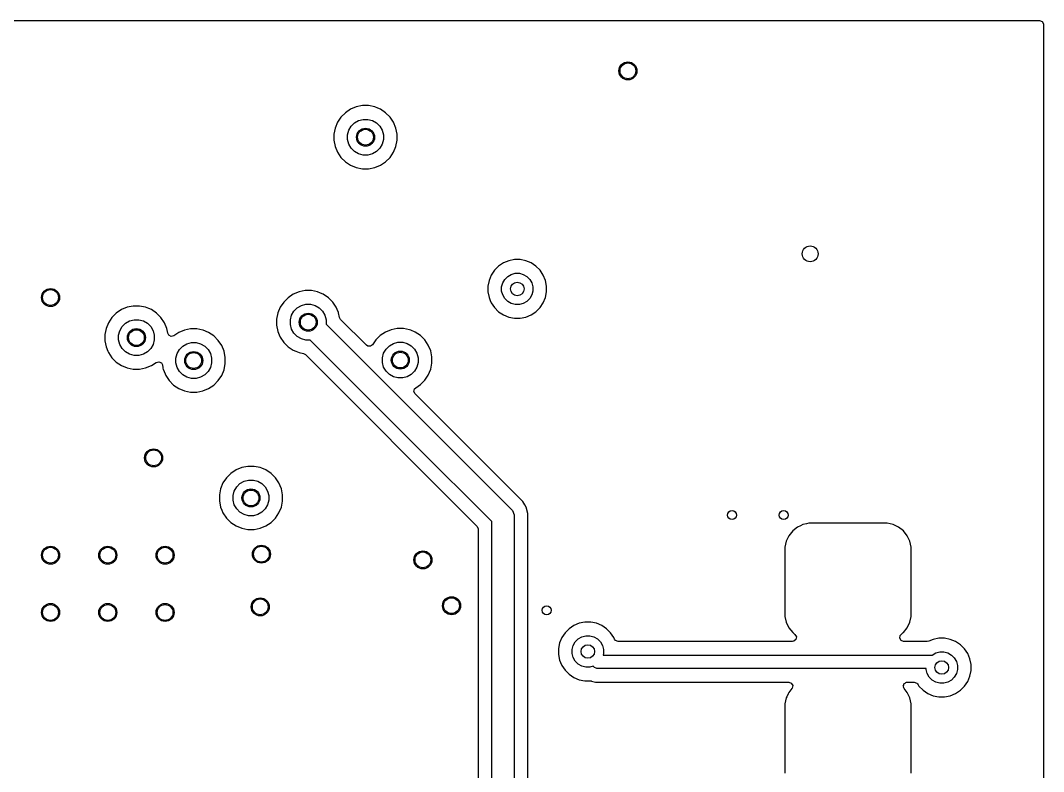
# Model space of a CAD drawing. Extents: x 4.82 to 6.81, y -4.86 to -2.87.
# Drawn here: x 5.914 to 6.807, y -3.529 to -2.873 of the extents above; entities that cross this region are included whole.
import ezdxf

# ---------------------------------------------------------------- set-up
doc = ezdxf.new("R2010")
doc.units = 0
doc.header["$MEASUREMENT"] = 0
doc.layers.add('BLACK', color=7, linetype='CONTINUOUS')

msp = doc.modelspace()

# ---------------------------------------------------------------- linework, layer by layer
at = {"layer": 'BLACK', "linetype": 'CONTINUOUS'}
for p, q in [((4.82646, -2.87297), (6.80335, -2.87297)), ((6.80335, -2.87297), (6.8056, -2.87379)), ((6.8056, -2.87379), (6.8068, -2.87587)), ((6.8068, -2.87587), (6.80685, -2.87648)), ((6.80685, -2.87648), (6.80685, -4.85337)), ((6.21219, -2.94734), (6.20686, -2.9484)), ((6.21762, -2.94734), (6.21219, -2.94734)), ((6.21219, -2.94734), (6.21219, -2.94734)), ((6.22295, -2.9484), (6.21762, -2.94734)), ((6.21762, -2.94734), (6.21762, -2.94734)), ((6.19732, -2.9535), (6.19348, -2.95734)), ((6.20184, -2.95048), (6.19732, -2.9535)), ((6.20686, -2.9484), (6.20184, -2.95048)), ((6.20184, -2.95048), (6.20184, -2.95048)), ((6.20686, -2.9484), (6.20686, -2.9484)), ((6.22569, -2.94954), (6.22295, -2.9484)), ((6.22295, -2.9484), (6.22295, -2.9484)), ((6.22295, -2.9484), (6.22295, -2.9484)), ((6.22796, -2.95048), (6.22569, -2.94954)), ((6.22797, -2.95048), (6.22796, -2.95048)), ((6.22796, -2.95048), (6.22796, -2.95048)), ((6.23248, -2.9535), (6.22797, -2.95048)), ((6.23632, -2.95734), (6.23248, -2.9535)), ((6.19046, -2.96186), (6.18838, -2.96688)), ((6.19348, -2.95734), (6.19046, -2.96186)), ((6.19046, -2.96186), (6.19046, -2.96186)), ((6.20035, -2.96889), (6.20241, -2.96533)), ((6.20241, -2.96533), (6.20531, -2.96243)), ((6.20531, -2.96243), (6.20888, -2.96037)), ((6.20888, -2.96037), (6.21285, -2.95931)), ((6.21285, -2.95931), (6.21696, -2.95931)), ((6.21696, -2.95931), (6.22093, -2.96037)), ((6.22093, -2.96037), (6.22449, -2.96243)), ((6.22449, -2.96243), (6.2274, -2.96533)), ((6.2274, -2.96533), (6.22945, -2.96889)), ((6.23934, -2.96186), (6.23632, -2.95734)), ((6.24142, -2.96688), (6.23934, -2.96186)), ((6.18838, -2.96688), (6.18732, -2.9722)), ((6.18732, -2.9722), (6.18732, -2.97764)), ((6.18838, -2.96688), (6.18838, -2.96688)), ((6.19929, -2.97287), (6.20035, -2.96889)), ((6.19929, -2.97698), (6.19929, -2.97287)), ((6.22945, -2.96889), (6.23051, -2.97287)), ((6.23051, -2.97287), (6.23051, -2.97698)), ((6.24248, -2.9722), (6.24142, -2.96688)), ((6.24248, -2.97764), (6.24248, -2.9722)), ((6.18732, -2.97764), (6.18838, -2.98297)), ((6.18838, -2.98297), (6.18838, -2.98297)), ((6.18838, -2.98297), (6.19046, -2.98798)), ((6.20035, -2.98095), (6.19929, -2.97698)), ((6.20241, -2.98451), (6.20035, -2.98095)), ((6.22945, -2.98095), (6.2274, -2.98451)), ((6.23051, -2.97698), (6.22945, -2.98095)), ((6.23934, -2.98798), (6.24142, -2.98297)), ((6.24142, -2.98297), (6.24248, -2.97764)), ((6.19046, -2.98798), (6.19348, -2.9925)), ((6.20531, -2.98741), (6.20241, -2.98451)), ((6.20888, -2.98947), (6.20531, -2.98741)), ((6.21285, -2.99053), (6.20888, -2.98947)), ((6.21696, -2.99053), (6.21285, -2.99053)), ((6.22093, -2.98947), (6.21696, -2.99053)), ((6.22449, -2.98741), (6.22093, -2.98947)), ((6.2274, -2.98451), (6.22449, -2.98741)), ((6.23632, -2.9925), (6.23934, -2.98798)), ((6.19348, -2.9925), (6.19732, -2.99634)), ((6.19732, -2.99634), (6.20184, -2.99936)), ((6.20184, -2.99936), (6.20686, -3.00144)), ((6.22295, -3.00144), (6.22797, -2.99936)), ((6.22797, -2.99936), (6.23248, -2.99634)), ((6.23248, -2.99634), (6.23632, -2.9925)), ((6.20686, -3.00144), (6.21219, -3.0025)), ((6.21219, -3.0025), (6.21219, -3.0025)), ((6.21219, -3.0025), (6.21762, -3.0025)), ((6.21762, -3.0025), (6.22295, -3.00144)), ((6.21762, -3.0025), (6.21762, -3.0025)), ((6.33108, -3.08753), (6.32751, -3.0911)), ((6.33527, -3.08473), (6.33108, -3.08753)), ((6.33993, -3.0828), (6.33527, -3.08473)), ((6.33527, -3.08473), (6.33527, -3.08473)), ((6.34488, -3.08181), (6.33993, -3.0828)), ((6.33993, -3.0828), (6.33993, -3.0828)), ((6.34992, -3.08181), (6.34488, -3.08181)), ((6.34488, -3.08181), (6.34488, -3.08181)), ((6.35487, -3.0828), (6.34992, -3.08181)), ((6.34992, -3.08181), (6.34992, -3.08181)), ((6.35953, -3.08473), (6.35487, -3.0828)), ((6.35487, -3.0828), (6.35487, -3.0828)), ((6.36373, -3.08753), (6.35953, -3.08473)), ((6.35953, -3.08473), (6.35953, -3.08473)), ((6.35953, -3.08473), (6.35953, -3.08473)), ((6.36729, -3.0911), (6.36373, -3.08753)), ((6.32471, -3.09529), (6.32278, -3.09995)), ((6.32751, -3.0911), (6.32471, -3.09529)), ((6.32471, -3.09529), (6.32471, -3.09529)), ((6.33467, -3.10215), (6.33647, -3.09903)), ((6.33647, -3.09903), (6.33901, -3.09649)), ((6.33901, -3.09649), (6.34213, -3.09469)), ((6.34213, -3.09469), (6.3456, -3.09376)), ((6.3456, -3.09376), (6.3492, -3.09376)), ((6.3492, -3.09376), (6.35267, -3.09469)), ((6.35267, -3.09469), (6.35579, -3.09649)), ((6.35579, -3.09649), (6.35833, -3.09903)), ((6.35833, -3.09903), (6.36013, -3.10215)), ((6.3701, -3.09529), (6.36729, -3.0911)), ((6.37203, -3.09995), (6.3701, -3.09529)), ((6.32278, -3.09995), (6.32179, -3.1049)), ((6.32179, -3.1049), (6.32179, -3.10994)), ((6.32278, -3.09995), (6.32278, -3.09995)), ((6.33374, -3.10562), (6.33467, -3.10215)), ((6.33374, -3.10922), (6.33374, -3.10562)), ((6.36013, -3.10215), (6.36106, -3.10562)), ((6.36106, -3.10562), (6.36106, -3.10922)), ((6.37301, -3.1049), (6.37203, -3.09995)), ((6.37301, -3.10994), (6.37301, -3.1049)), ((6.14732, -3.11503), (6.14348, -3.11888)), ((6.15184, -3.11202), (6.14732, -3.11503)), ((6.15686, -3.10994), (6.15184, -3.11202)), ((6.15184, -3.11202), (6.15184, -3.11202)), ((6.16219, -3.10888), (6.15686, -3.10994)), ((6.15686, -3.10994), (6.15686, -3.10994)), ((6.16762, -3.10888), (6.16219, -3.10888)), ((6.16219, -3.10888), (6.16219, -3.10888)), ((6.17295, -3.10994), (6.16762, -3.10888)), ((6.16762, -3.10888), (6.16762, -3.10888)), ((6.17569, -3.11107), (6.17295, -3.10994)), ((6.17295, -3.10994), (6.17295, -3.10994)), ((6.17295, -3.10994), (6.17295, -3.10994)), ((6.17796, -3.11202), (6.17569, -3.11107)), ((6.18248, -3.11503), (6.17796, -3.11202)), ((6.17796, -3.11202), (6.17796, -3.11202)), ((6.17796, -3.11202), (6.17796, -3.11202)), ((6.18632, -3.11888), (6.18248, -3.11503)), ((6.32179, -3.10994), (6.32278, -3.11489)), ((6.32278, -3.11489), (6.32278, -3.11489)), ((6.32278, -3.11489), (6.32381, -3.11739)), ((6.33467, -3.11269), (6.33374, -3.10922)), ((6.33647, -3.11581), (6.33467, -3.11269)), ((6.33901, -3.11835), (6.33647, -3.11581)), ((6.35833, -3.11581), (6.35579, -3.11835)), ((6.36013, -3.11269), (6.35833, -3.11581)), ((6.36106, -3.10922), (6.36013, -3.11269)), ((6.3701, -3.11955), (6.37203, -3.11489)), ((6.37203, -3.11489), (6.37301, -3.10994)), ((6.00184, -3.12548), (5.99732, -3.1285)), ((6.00686, -3.1234), (6.00184, -3.12548)), ((6.00184, -3.12548), (6.00184, -3.12548)), ((6.01219, -3.12234), (6.00686, -3.1234)), ((6.00686, -3.1234), (6.00686, -3.1234)), ((6.01762, -3.12234), (6.01219, -3.12234)), ((6.01219, -3.12234), (6.01219, -3.12234)), ((6.02295, -3.1234), (6.01762, -3.12234)), ((6.01762, -3.12234), (6.01762, -3.12234)), ((6.02569, -3.12454), (6.02295, -3.1234)), ((6.02295, -3.1234), (6.02295, -3.1234)), ((6.02295, -3.1234), (6.02295, -3.1234)), ((6.02796, -3.12548), (6.02569, -3.12454)), ((6.02797, -3.12548), (6.02796, -3.12548)), ((6.02796, -3.12548), (6.02796, -3.12548)), ((6.03248, -3.1285), (6.02797, -3.12548)), ((6.14046, -3.12339), (6.13838, -3.12841)), ((6.14348, -3.11888), (6.14046, -3.12339)), ((6.14046, -3.12339), (6.14046, -3.12339)), ((6.15241, -3.12687), (6.15531, -3.12396)), ((6.15531, -3.12396), (6.15888, -3.12191)), ((6.15888, -3.12191), (6.16285, -3.12084)), ((6.16285, -3.12084), (6.16696, -3.12084)), ((6.16696, -3.12084), (6.17093, -3.12191)), ((6.17093, -3.12191), (6.17449, -3.12396)), ((6.17449, -3.12396), (6.1774, -3.12687)), ((6.18934, -3.12339), (6.18632, -3.11888)), ((6.19021, -3.12548), (6.18934, -3.12339)), ((6.19124, -3.12798), (6.19021, -3.12548)), ((6.32381, -3.11739), (6.32471, -3.11955)), ((6.32471, -3.11955), (6.32751, -3.12375)), ((6.32751, -3.12375), (6.33108, -3.12731)), ((6.34213, -3.12015), (6.33901, -3.11835)), ((6.3456, -3.12108), (6.34213, -3.12015)), ((6.3492, -3.12108), (6.3456, -3.12108)), ((6.35267, -3.12015), (6.3492, -3.12108)), ((6.35579, -3.11835), (6.35267, -3.12015)), ((6.36373, -3.12731), (6.36729, -3.12375)), ((6.36729, -3.12375), (6.3701, -3.11955)), ((5.99348, -3.13234), (5.99046, -3.13686)), ((5.99732, -3.1285), (5.99348, -3.13234)), ((6.00888, -3.13537), (6.01285, -3.13431)), ((6.01285, -3.13431), (6.01696, -3.13431)), ((6.01696, -3.13431), (6.02093, -3.13537)), ((6.03632, -3.13234), (6.03248, -3.1285)), ((6.03934, -3.13686), (6.03632, -3.13234)), ((6.13838, -3.12841), (6.13732, -3.13374)), ((6.13732, -3.13374), (6.13732, -3.13917)), ((6.13838, -3.12841), (6.13838, -3.12841)), ((6.14929, -3.1344), (6.15035, -3.13043)), ((6.14929, -3.13851), (6.14929, -3.1344)), ((6.15035, -3.13043), (6.15241, -3.12687)), ((6.1774, -3.12687), (6.17945, -3.13043)), ((6.17945, -3.13043), (6.18051, -3.1344)), ((6.18051, -3.1344), (6.18051, -3.13815)), ((6.19142, -3.12841), (6.19124, -3.12798)), ((6.19218, -3.13225), (6.19142, -3.12841)), ((6.19314, -3.13405), (6.19218, -3.13225)), ((6.21571, -3.15662), (6.19314, -3.13405)), ((6.33108, -3.12731), (6.33527, -3.13012)), ((6.33527, -3.13012), (6.33993, -3.13205)), ((6.33993, -3.13205), (6.34488, -3.13303)), ((6.34488, -3.13303), (6.34488, -3.13303)), ((6.34488, -3.13303), (6.34992, -3.13303)), ((6.34992, -3.13303), (6.35487, -3.13205)), ((6.34992, -3.13303), (6.34992, -3.13303)), ((6.35487, -3.13205), (6.35953, -3.13012)), ((6.35953, -3.13012), (6.36373, -3.12731)), ((5.98838, -3.14188), (5.98732, -3.1472)), ((5.99046, -3.13686), (5.98838, -3.14188)), ((5.98838, -3.14188), (5.98838, -3.14188)), ((5.99046, -3.13686), (5.99046, -3.13686)), ((5.99929, -3.14787), (6.00035, -3.14389)), ((6.00035, -3.14389), (6.00241, -3.14033)), ((6.00241, -3.14033), (6.00531, -3.13743)), ((6.00531, -3.13743), (6.00888, -3.13537)), ((6.02093, -3.13537), (6.02449, -3.13743)), ((6.02449, -3.13743), (6.0274, -3.14033)), ((6.0274, -3.14033), (6.02945, -3.14389)), ((6.02945, -3.14389), (6.03051, -3.14787)), ((6.04142, -3.14188), (6.03934, -3.13686)), ((6.04194, -3.1445), (6.04142, -3.14188)), ((6.05686, -3.1434), (6.05184, -3.14548)), ((6.06219, -3.14234), (6.05686, -3.1434)), ((6.05686, -3.1434), (6.05686, -3.1434)), ((6.06762, -3.14234), (6.06219, -3.14234)), ((6.06219, -3.14234), (6.06219, -3.14234)), ((6.07295, -3.1434), (6.06762, -3.14234)), ((6.06762, -3.14234), (6.06762, -3.14234)), ((6.07318, -3.1435), (6.07295, -3.1434)), ((6.07295, -3.1434), (6.07295, -3.1434)), ((6.07295, -3.1434), (6.07295, -3.1434)), ((6.07796, -3.14548), (6.07318, -3.1435)), ((6.13732, -3.13917), (6.13838, -3.1445)), ((6.15035, -3.14248), (6.14929, -3.13851)), ((6.15241, -3.14604), (6.15035, -3.14248)), ((6.18051, -3.13815), (6.27186, -3.2295)), ((6.23724, -3.14302), (6.23222, -3.1451)), ((6.24257, -3.14196), (6.23724, -3.14302)), ((6.23724, -3.14302), (6.23724, -3.14302)), ((6.248, -3.14196), (6.24257, -3.14196)), ((6.24257, -3.14196), (6.24257, -3.14196)), ((6.25333, -3.14302), (6.248, -3.14196)), ((6.248, -3.14196), (6.248, -3.14196)), ((6.25448, -3.1435), (6.25333, -3.14302)), ((6.25333, -3.14302), (6.25333, -3.14302)), ((6.25333, -3.14302), (6.25333, -3.14302)), ((6.25835, -3.1451), (6.25448, -3.1435)), ((5.98732, -3.1472), (5.98732, -3.15264)), ((5.98732, -3.15264), (5.98838, -3.15797)), ((5.99929, -3.15198), (5.99929, -3.14787)), ((6.00035, -3.15595), (5.99929, -3.15198)), ((6.03051, -3.15198), (6.02945, -3.15595)), ((6.03051, -3.14787), (6.03051, -3.15198)), ((6.04225, -3.14606), (6.04194, -3.1445)), ((6.04316, -3.1478), (6.04225, -3.14606)), ((6.04531, -3.14886), (6.04316, -3.1478)), ((6.04764, -3.14829), (6.04531, -3.14886)), ((6.05184, -3.14548), (6.04764, -3.14829)), ((6.05184, -3.14548), (6.05184, -3.14548)), ((6.08248, -3.1485), (6.07796, -3.14548)), ((6.07796, -3.14548), (6.07796, -3.14548)), ((6.07796, -3.14548), (6.07796, -3.14548)), ((6.08632, -3.15234), (6.08248, -3.1485)), ((6.08934, -3.15686), (6.08632, -3.15234)), ((6.13838, -3.1445), (6.13838, -3.1445)), ((6.13838, -3.1445), (6.14019, -3.14886)), ((6.14019, -3.14886), (6.14046, -3.14952)), ((6.14046, -3.14952), (6.14348, -3.15404)), ((6.15531, -3.14895), (6.15241, -3.14604)), ((6.15888, -3.15101), (6.15531, -3.14895)), ((6.16285, -3.15207), (6.15888, -3.15101)), ((6.1666, -3.15207), (6.16285, -3.15207)), ((6.25794, -3.24342), (6.1666, -3.15207)), ((6.22386, -3.15196), (6.2211, -3.15609)), ((6.2277, -3.14812), (6.22386, -3.15196)), ((6.23222, -3.1451), (6.2277, -3.14812)), ((6.23222, -3.1451), (6.23222, -3.1451)), ((6.26286, -3.14812), (6.25835, -3.1451)), ((6.25835, -3.1451), (6.25835, -3.1451)), ((6.25835, -3.1451), (6.25835, -3.1451)), ((6.2667, -3.15196), (6.26286, -3.14812)), ((6.26972, -3.15648), (6.2667, -3.15196)), ((5.98838, -3.15797), (5.98838, -3.15797)), ((5.98838, -3.15797), (5.98999, -3.16186)), ((5.98999, -3.16186), (5.99046, -3.16298)), ((6.00241, -3.15951), (6.00035, -3.15595)), ((6.00531, -3.16241), (6.00241, -3.15951)), ((6.0274, -3.15951), (6.02449, -3.16241)), ((6.02945, -3.15595), (6.0274, -3.15951)), ((6.05035, -3.16389), (6.05241, -3.16033)), ((6.05241, -3.16033), (6.05531, -3.15743)), ((6.05531, -3.15743), (6.05888, -3.15537)), ((6.05888, -3.15537), (6.06285, -3.15431)), ((6.06285, -3.15431), (6.06696, -3.15431)), ((6.06696, -3.15431), (6.07093, -3.15537)), ((6.07093, -3.15537), (6.07449, -3.15743)), ((6.07449, -3.15743), (6.0774, -3.16033)), ((6.0774, -3.16033), (6.07945, -3.16389)), ((6.09142, -3.16188), (6.08934, -3.15686)), ((6.09248, -3.16721), (6.09142, -3.16188)), ((6.14348, -3.15404), (6.14732, -3.15788)), ((6.14732, -3.15788), (6.15184, -3.1609)), ((6.15184, -3.1609), (6.15416, -3.16186)), ((6.15416, -3.16186), (6.15686, -3.16298)), ((6.21678, -3.15735), (6.21571, -3.15662)), ((6.21917, -3.1575), (6.21678, -3.15735)), ((6.2211, -3.15609), (6.21917, -3.1575)), ((6.23073, -3.16351), (6.23279, -3.15995)), ((6.23279, -3.15995), (6.2357, -3.15705)), ((6.2357, -3.15705), (6.23926, -3.15499)), ((6.23926, -3.15499), (6.24323, -3.15393)), ((6.24323, -3.15393), (6.24734, -3.15393)), ((6.24734, -3.15393), (6.25131, -3.15499)), ((6.25131, -3.15499), (6.25487, -3.15705)), ((6.25487, -3.15705), (6.25778, -3.15995)), ((6.25778, -3.15995), (6.25983, -3.16351)), ((6.2718, -3.1615), (6.26972, -3.15648)), ((6.27286, -3.16682), (6.2718, -3.1615)), ((5.99046, -3.16298), (5.99348, -3.1675)), ((5.99348, -3.1675), (5.99732, -3.17134)), ((6.00888, -3.16447), (6.00531, -3.16241)), ((6.01285, -3.16553), (6.00888, -3.16447)), ((6.01696, -3.16553), (6.01285, -3.16553)), ((6.02093, -3.16447), (6.01696, -3.16553)), ((6.02449, -3.16241), (6.02093, -3.16447)), ((6.04929, -3.16787), (6.05035, -3.16389)), ((6.04929, -3.17198), (6.04929, -3.16787)), ((6.07945, -3.16389), (6.08051, -3.16787)), ((6.08051, -3.16787), (6.08051, -3.17198)), ((6.09248, -3.17264), (6.09248, -3.16721)), ((6.15686, -3.16298), (6.15686, -3.16298)), ((6.15686, -3.16298), (6.15686, -3.16298)), ((6.15686, -3.16298), (6.1607, -3.16374)), ((6.1607, -3.16374), (6.16249, -3.1647)), ((6.16249, -3.1647), (6.3122, -3.31441)), ((6.22967, -3.16748), (6.23073, -3.16351)), ((6.22967, -3.1716), (6.22967, -3.16748)), ((6.25983, -3.16351), (6.2609, -3.16748)), ((6.2609, -3.16748), (6.2609, -3.1716)), ((6.27286, -3.17226), (6.27286, -3.16682)), ((5.99732, -3.17134), (6.00184, -3.17436)), ((6.00184, -3.17436), (6.00686, -3.17644)), ((6.00686, -3.17644), (6.01219, -3.1775)), ((6.01219, -3.1775), (6.01219, -3.1775)), ((6.01219, -3.1775), (6.01762, -3.1775)), ((6.01762, -3.1775), (6.02295, -3.17644)), ((6.01762, -3.1775), (6.01762, -3.1775)), ((6.02295, -3.17644), (6.02797, -3.17436)), ((6.02797, -3.17436), (6.03217, -3.17155)), ((6.03217, -3.17155), (6.0345, -3.17098)), ((6.0345, -3.17098), (6.03665, -3.17204)), ((6.03665, -3.17204), (6.03755, -3.17378)), ((6.03755, -3.17378), (6.03808, -3.17644)), ((6.03808, -3.17644), (6.03838, -3.17797)), ((6.03838, -3.17797), (6.03847, -3.17818)), ((6.03847, -3.17818), (6.04045, -3.18297)), ((6.05035, -3.17595), (6.04929, -3.17198)), ((6.05241, -3.17951), (6.05035, -3.17595)), ((6.05531, -3.18241), (6.05241, -3.17951)), ((6.0774, -3.17951), (6.07449, -3.18241)), ((6.07945, -3.17595), (6.0774, -3.17951)), ((6.08051, -3.17198), (6.07945, -3.17595)), ((6.08934, -3.18298), (6.09142, -3.17797)), ((6.09142, -3.17797), (6.09248, -3.17264)), ((6.23073, -3.17557), (6.22967, -3.1716)), ((6.23279, -3.17913), (6.23073, -3.17557)), ((6.2357, -3.18203), (6.23279, -3.17913)), ((6.25778, -3.17913), (6.25487, -3.18203)), ((6.25983, -3.17557), (6.25778, -3.17913)), ((6.2609, -3.1716), (6.25983, -3.17557)), ((6.26972, -3.1826), (6.2718, -3.17758)), ((6.2718, -3.17758), (6.27286, -3.17226)), ((6.04045, -3.18297), (6.04046, -3.18298)), ((6.04046, -3.18298), (6.04348, -3.1875)), ((6.04348, -3.1875), (6.04732, -3.19134)), ((6.05888, -3.18447), (6.05531, -3.18241)), ((6.06285, -3.18553), (6.05888, -3.18447)), ((6.06696, -3.18553), (6.06285, -3.18553)), ((6.07093, -3.18447), (6.06696, -3.18553)), ((6.07449, -3.18241), (6.07093, -3.18447)), ((6.08248, -3.19134), (6.08632, -3.1875)), ((6.08632, -3.1875), (6.08934, -3.18298)), ((6.23926, -3.18409), (6.2357, -3.18203)), ((6.24323, -3.18515), (6.23926, -3.18409)), ((6.24734, -3.18515), (6.24323, -3.18515)), ((6.25131, -3.18409), (6.24734, -3.18515)), ((6.25487, -3.18203), (6.25131, -3.18409)), ((6.26286, -3.19096), (6.2667, -3.18712)), ((6.2667, -3.18712), (6.26972, -3.1826)), ((6.04732, -3.19134), (6.05184, -3.19436)), ((6.05184, -3.19436), (6.05686, -3.19644)), ((6.05686, -3.19644), (6.06219, -3.1975)), ((6.06219, -3.1975), (6.06219, -3.1975)), ((6.06219, -3.1975), (6.06762, -3.1975)), ((6.06762, -3.1975), (6.07295, -3.19644)), ((6.06762, -3.1975), (6.06762, -3.1975)), ((6.07295, -3.19644), (6.07796, -3.19436)), ((6.07796, -3.19436), (6.08248, -3.19134)), ((6.25719, -3.19694), (6.25781, -3.19462)), ((6.25821, -3.19911), (6.25719, -3.19694)), ((6.25781, -3.19462), (6.25874, -3.19372)), ((6.25874, -3.19372), (6.26286, -3.19096)), ((6.27821, -3.21911), (6.25821, -3.19911)), ((6.31524, -3.25614), (6.27821, -3.21911)), ((6.27821, -3.21911), (6.27821, -3.21911)), ((6.27186, -3.2295), (6.27186, -3.2295)), ((6.27186, -3.2295), (6.34186, -3.2995)), ((6.32506, -3.31053), (6.25794, -3.24342)), ((6.25794, -3.24342), (6.25794, -3.24342)), ((6.35224, -3.29315), (6.31524, -3.25614)), ((6.09732, -3.2685), (6.09348, -3.27234)), ((6.10184, -3.26548), (6.09732, -3.2685)), ((6.10686, -3.2634), (6.10184, -3.26548)), ((6.10184, -3.26548), (6.10184, -3.26548)), ((6.11219, -3.26234), (6.10686, -3.2634)), ((6.10686, -3.2634), (6.10686, -3.2634)), ((6.11762, -3.26234), (6.11219, -3.26234)), ((6.11219, -3.26234), (6.11219, -3.26234)), ((6.12295, -3.2634), (6.11762, -3.26234)), ((6.11762, -3.26234), (6.11762, -3.26234)), ((6.12443, -3.26402), (6.12295, -3.2634)), ((6.12295, -3.2634), (6.12295, -3.2634)), ((6.12295, -3.2634), (6.12295, -3.2634)), ((6.12796, -3.26548), (6.12443, -3.26402)), ((6.13248, -3.2685), (6.12796, -3.26548)), ((6.12796, -3.26548), (6.12796, -3.26548)), ((6.12796, -3.26548), (6.12796, -3.26548)), ((6.13632, -3.27234), (6.13248, -3.2685)), ((6.09046, -3.27686), (6.08838, -3.28188)), ((6.09348, -3.27234), (6.09046, -3.27686)), ((6.09046, -3.27686), (6.09046, -3.27686)), ((6.10241, -3.28033), (6.10531, -3.27743)), ((6.10531, -3.27743), (6.10888, -3.27537)), ((6.10888, -3.27537), (6.11285, -3.27431)), ((6.11285, -3.27431), (6.11696, -3.27431)), ((6.11696, -3.27431), (6.12093, -3.27537)), ((6.12093, -3.27537), (6.12449, -3.27743)), ((6.12449, -3.27743), (6.1274, -3.28033)), ((6.13934, -3.27686), (6.13632, -3.27234)), ((6.14142, -3.28188), (6.13934, -3.27686)), ((6.08838, -3.28188), (6.08732, -3.2872)), ((6.08838, -3.28188), (6.08838, -3.28188)), ((6.09929, -3.28787), (6.10035, -3.28389)), ((6.10035, -3.28389), (6.10241, -3.28033)), ((6.1274, -3.28033), (6.12945, -3.28389)), ((6.12945, -3.28389), (6.13051, -3.28787)), ((6.14248, -3.2872), (6.14142, -3.28188)), ((6.08732, -3.2872), (6.08732, -3.29264)), ((6.08732, -3.29264), (6.08834, -3.29776)), ((6.09929, -3.29198), (6.09929, -3.28787)), ((6.10035, -3.29595), (6.09929, -3.29198)), ((6.13051, -3.29198), (6.12945, -3.29595)), ((6.13051, -3.28787), (6.13051, -3.29198)), ((6.14142, -3.29797), (6.14248, -3.29264)), ((6.14248, -3.29264), (6.14248, -3.2872)), ((6.35392, -3.29604), (6.35224, -3.29315)), ((6.08834, -3.29776), (6.08838, -3.29797)), ((6.08838, -3.29797), (6.08952, -3.30071)), ((6.08952, -3.30071), (6.09041, -3.30286)), ((6.09041, -3.30286), (6.09046, -3.30298)), ((6.09046, -3.30298), (6.09348, -3.3075)), ((6.10241, -3.29951), (6.10035, -3.29595)), ((6.10531, -3.30241), (6.10241, -3.29951)), ((6.10888, -3.30447), (6.10531, -3.30241)), ((6.11285, -3.30553), (6.10888, -3.30447)), ((6.12093, -3.30447), (6.11696, -3.30553)), ((6.12449, -3.30241), (6.12093, -3.30447)), ((6.1274, -3.29951), (6.12449, -3.30241)), ((6.12945, -3.29595), (6.1274, -3.29951)), ((6.13632, -3.3075), (6.13934, -3.30298)), ((6.13934, -3.30298), (6.14142, -3.29797)), ((6.34186, -3.2995), (6.34309, -3.30099)), ((6.34309, -3.30099), (6.34455, -3.30454)), ((6.34455, -3.30454), (6.34455, -3.30454)), ((6.34455, -3.30454), (6.34474, -3.30646)), ((6.3551, -3.29809), (6.35392, -3.29604)), ((6.35657, -3.3036), (6.3551, -3.29809)), ((6.3551, -3.29809), (6.3551, -3.29809)), ((6.3551, -3.29809), (6.3551, -3.29809)), ((6.35657, -3.42148), (6.35657, -3.3036)), ((6.09348, -3.3075), (6.09732, -3.31134)), ((6.09732, -3.31134), (6.10184, -3.31436)), ((6.11696, -3.30553), (6.11285, -3.30553)), ((6.12796, -3.31436), (6.13248, -3.31134)), ((6.13248, -3.31134), (6.13632, -3.3075)), ((6.32506, -3.82268), (6.32506, -3.31053)), ((6.34474, -3.30646), (6.34474, -3.82268)), ((6.59681, -3.31306), (6.59459, -3.31412)), ((6.59982, -3.31237), (6.59681, -3.31306)), ((6.59681, -3.31306), (6.59681, -3.31306)), ((6.59681, -3.31306), (6.59681, -3.31306)), ((6.602, -3.31187), (6.59982, -3.31237)), ((6.60467, -3.31187), (6.602, -3.31187)), ((6.602, -3.31187), (6.602, -3.31187)), ((6.60654, -3.31187), (6.60467, -3.31187)), ((6.66922, -3.31187), (6.60654, -3.31187)), ((6.67032, -3.31187), (6.66922, -3.31187)), ((6.67552, -3.31306), (6.67032, -3.31187)), ((6.68032, -3.31537), (6.67552, -3.31306)), ((6.10184, -3.31436), (6.10686, -3.31644)), ((6.10686, -3.31644), (6.11219, -3.3175)), ((6.11219, -3.3175), (6.11219, -3.3175)), ((6.11219, -3.3175), (6.11762, -3.3175)), ((6.11762, -3.3175), (6.12295, -3.31644)), ((6.11762, -3.3175), (6.11762, -3.3175)), ((6.12295, -3.31644), (6.12796, -3.31436)), ((6.3122, -3.31441), (6.31321, -3.31658)), ((6.31321, -3.31658), (6.31323, -3.31689)), ((6.31323, -3.31689), (6.31323, -3.68612)), ((6.58784, -3.31869), (6.58452, -3.32285)), ((6.59201, -3.31537), (6.58784, -3.31869)), ((6.58784, -3.31869), (6.58784, -3.31869)), ((6.59459, -3.31412), (6.59201, -3.31537)), ((6.59201, -3.31537), (6.59201, -3.31537)), ((6.59201, -3.31537), (6.59201, -3.31537)), ((6.68448, -3.31869), (6.68032, -3.31537)), ((6.68032, -3.31537), (6.68032, -3.31537)), ((6.68032, -3.31537), (6.68032, -3.31537)), ((6.6878, -3.32285), (6.68448, -3.31869)), ((6.68448, -3.31869), (6.68448, -3.31869)), ((6.68448, -3.31869), (6.68448, -3.31869)), ((6.68448, -3.31869), (6.68448, -3.31869)), ((6.68448, -3.31869), (6.68448, -3.31869)), ((6.58221, -3.32765), (6.58102, -3.33285)), ((6.58452, -3.32285), (6.58221, -3.32765)), ((6.58452, -3.32285), (6.58452, -3.32285)), ((6.58452, -3.32285), (6.58452, -3.32285)), ((6.69011, -3.32765), (6.6878, -3.32285)), ((6.6878, -3.32285), (6.6878, -3.32285)), ((6.6878, -3.32285), (6.6878, -3.32285)), ((6.6913, -3.33285), (6.69011, -3.32765)), ((6.58102, -3.33285), (6.58102, -3.33395)), ((6.58102, -3.33395), (6.58102, -3.38876)), ((6.6913, -3.33395), (6.6913, -3.33285)), ((6.6913, -3.38876), (6.6913, -3.33395)), ((6.58102, -3.38876), (6.58102, -3.39063)), ((6.58102, -3.39063), (6.58102, -3.39329)), ((6.58102, -3.39329), (6.58221, -3.39849)), ((6.69011, -3.39849), (6.6913, -3.39329)), ((6.6913, -3.39063), (6.6913, -3.38876)), ((6.6913, -3.39329), (6.6913, -3.39063)), ((6.39687, -3.4013), (6.39267, -3.40411)), ((6.40153, -3.39937), (6.39687, -3.4013)), ((6.39687, -3.4013), (6.39687, -3.4013)), ((6.40648, -3.39839), (6.40153, -3.39937)), ((6.40153, -3.39937), (6.40153, -3.39937)), ((6.41152, -3.39839), (6.40648, -3.39839)), ((6.40648, -3.39839), (6.40648, -3.39839)), ((6.41647, -3.39937), (6.41152, -3.39839)), ((6.41152, -3.39839), (6.41152, -3.39839)), ((6.42113, -3.4013), (6.41647, -3.39937)), ((6.41647, -3.39937), (6.41647, -3.39937)), ((6.42533, -3.40411), (6.42113, -3.4013)), ((6.42113, -3.4013), (6.42113, -3.4013)), ((6.42113, -3.4013), (6.42113, -3.4013)), ((6.58221, -3.39849), (6.58452, -3.40329)), ((6.6878, -3.40329), (6.69011, -3.39849)), ((6.3863, -3.41187), (6.38437, -3.41653)), ((6.38911, -3.40767), (6.3863, -3.41187)), ((6.3863, -3.41187), (6.3863, -3.41187)), ((6.39267, -3.40411), (6.38911, -3.40767)), ((6.40061, -3.41307), (6.40373, -3.41127)), ((6.40373, -3.41127), (6.4072, -3.41034)), ((6.4072, -3.41034), (6.4108, -3.41034)), ((6.4108, -3.41034), (6.41427, -3.41127)), ((6.41427, -3.41127), (6.41739, -3.41307)), ((6.42889, -3.40767), (6.42533, -3.40411)), ((6.4317, -3.41187), (6.42889, -3.40767)), ((6.4319, -3.41237), (6.4317, -3.41187)), ((6.58452, -3.40329), (6.58452, -3.40329)), ((6.58452, -3.40329), (6.58452, -3.40329)), ((6.58452, -3.40329), (6.58784, -3.40745)), ((6.58784, -3.40745), (6.58784, -3.40745)), ((6.58784, -3.40745), (6.58784, -3.40745)), ((6.58784, -3.40745), (6.58784, -3.40745)), ((6.58784, -3.40745), (6.58784, -3.40745)), ((6.58784, -3.40745), (6.58981, -3.40902)), ((6.58981, -3.40902), (6.59106, -3.41107)), ((6.59106, -3.41107), (6.5907, -3.41344)), ((6.68125, -3.41237), (6.68167, -3.41001)), ((6.68167, -3.41001), (6.68252, -3.40902)), ((6.68252, -3.40902), (6.68413, -3.40773)), ((6.68413, -3.40773), (6.68448, -3.40745)), ((6.68448, -3.40745), (6.6878, -3.40329)), ((6.38437, -3.41653), (6.38339, -3.42148)), ((6.38437, -3.41653), (6.38437, -3.41653)), ((6.39534, -3.4222), (6.39627, -3.41873)), ((6.39627, -3.41873), (6.39807, -3.41561)), ((6.39807, -3.41561), (6.40061, -3.41307)), ((6.41739, -3.41307), (6.41993, -3.41561)), ((6.41993, -3.41561), (6.42173, -3.41873)), ((6.42173, -3.41873), (6.42266, -3.4222)), ((6.43221, -3.4131), (6.4319, -3.41237)), ((6.43319, -3.41444), (6.43221, -3.4131)), ((6.43544, -3.41526), (6.43319, -3.41444)), ((6.58762, -3.41526), (6.43544, -3.41526)), ((6.5889, -3.41502), (6.58762, -3.41526)), ((6.5907, -3.41344), (6.5889, -3.41502)), ((6.68245, -3.41444), (6.68125, -3.41237)), ((6.6847, -3.41526), (6.68245, -3.41444)), ((6.70527, -3.41526), (6.6847, -3.41526)), ((6.70661, -3.415), (6.70527, -3.41526)), ((6.71053, -3.41337), (6.70661, -3.415)), ((6.71548, -3.41239), (6.71053, -3.41337)), ((6.71053, -3.41337), (6.71053, -3.41337)), ((6.72052, -3.41239), (6.71548, -3.41239)), ((6.71548, -3.41239), (6.71548, -3.41239)), ((6.72547, -3.41337), (6.72052, -3.41239)), ((6.72052, -3.41239), (6.72052, -3.41239)), ((6.73013, -3.4153), (6.72547, -3.41337)), ((6.72547, -3.41337), (6.72547, -3.41337)), ((6.73433, -3.41811), (6.73013, -3.4153)), ((6.73013, -3.4153), (6.73013, -3.4153)), ((6.73013, -3.4153), (6.73013, -3.4153)), ((6.73789, -3.42167), (6.73433, -3.41811)), ((6.35657, -3.6047), (6.35657, -3.42148)), ((6.38339, -3.42148), (6.38339, -3.42652)), ((6.38339, -3.42652), (6.38437, -3.43147)), ((6.39534, -3.4258), (6.39534, -3.4222)), ((6.39627, -3.42927), (6.39534, -3.4258)), ((6.39807, -3.43239), (6.39627, -3.42927)), ((6.42266, -3.4258), (6.42231, -3.42709)), ((6.42231, -3.42709), (6.70958, -3.42709)), ((6.42266, -3.4222), (6.42266, -3.4258)), ((6.70958, -3.42709), (6.70961, -3.42707)), ((6.70961, -3.42707), (6.71273, -3.42527)), ((6.71273, -3.42527), (6.7162, -3.42434)), ((6.7162, -3.42434), (6.7198, -3.42434)), ((6.7198, -3.42434), (6.72327, -3.42527)), ((6.72327, -3.42527), (6.72639, -3.42707)), ((6.72639, -3.42707), (6.72893, -3.42961)), ((6.72893, -3.42961), (6.73073, -3.43273)), ((6.7407, -3.42587), (6.73789, -3.42167)), ((6.74263, -3.43053), (6.7407, -3.42587)), ((6.38437, -3.43147), (6.38437, -3.43147)), ((6.38437, -3.43147), (6.38613, -3.4357)), ((6.38613, -3.4357), (6.3863, -3.43613)), ((6.3863, -3.43613), (6.38911, -3.44033)), ((6.40061, -3.43493), (6.39807, -3.43239)), ((6.40373, -3.43673), (6.40061, -3.43493)), ((6.4072, -3.43766), (6.40373, -3.43673)), ((6.4108, -3.43766), (6.4072, -3.43766)), ((6.41357, -3.43692), (6.4108, -3.43766)), ((6.41382, -3.43718), (6.41357, -3.43692)), ((6.41472, -3.43791), (6.41382, -3.43718)), ((6.41622, -3.43853), (6.41472, -3.43791)), ((6.41685, -3.43879), (6.41622, -3.43853)), ((6.418, -3.43891), (6.41685, -3.43879)), ((6.73073, -3.43273), (6.73166, -3.4362)), ((6.73166, -3.4362), (6.73166, -3.4398)), ((6.74361, -3.43548), (6.74263, -3.43053)), ((6.74361, -3.44052), (6.74361, -3.43548)), ((6.38911, -3.44033), (6.39267, -3.44389)), ((6.39267, -3.44389), (6.39687, -3.4467)), ((6.39687, -3.4467), (6.40153, -3.44863)), ((6.70434, -3.43891), (6.418, -3.43891)), ((6.70434, -3.4398), (6.70434, -3.43891)), ((6.70527, -3.44327), (6.70434, -3.4398)), ((6.70707, -3.44639), (6.70527, -3.44327)), ((6.70961, -3.44893), (6.70707, -3.44639)), ((6.72893, -3.44639), (6.72639, -3.44893)), ((6.73073, -3.44327), (6.72893, -3.44639)), ((6.73166, -3.4398), (6.73073, -3.44327)), ((6.7407, -3.45013), (6.74263, -3.44547)), ((6.74263, -3.44547), (6.74361, -3.44052)), ((6.40153, -3.44863), (6.40648, -3.44961)), ((6.40648, -3.44961), (6.411, -3.44961)), ((6.411, -3.44961), (6.41191, -3.44973)), ((6.41191, -3.44973), (6.41191, -3.44973)), ((6.41191, -3.44973), (6.41191, -3.44973)), ((6.41191, -3.44973), (6.41191, -3.44973)), ((6.41191, -3.44973), (6.41193, -3.44974)), ((6.41193, -3.44974), (6.41211, -3.44978)), ((6.41211, -3.44978), (6.41211, -3.44978)), ((6.41211, -3.44978), (6.41211, -3.44978)), ((6.41211, -3.44978), (6.41211, -3.44978)), ((6.41211, -3.44978), (6.41566, -3.45074)), ((6.41566, -3.45074), (6.5844, -3.45074)), ((6.5844, -3.45074), (6.58665, -3.45156)), ((6.58714, -3.45642), (6.58452, -3.4597)), ((6.58665, -3.45156), (6.58785, -3.45363)), ((6.58743, -3.45599), (6.58714, -3.45642)), ((6.58785, -3.45363), (6.58743, -3.45599)), ((6.68442, -3.45415), (6.68474, -3.45334)), ((6.68454, -3.45449), (6.68442, -3.45415)), ((6.68448, -3.45485), (6.68454, -3.45449)), ((6.68491, -3.4556), (6.68448, -3.45485)), ((6.68474, -3.45334), (6.68489, -3.45249)), ((6.68489, -3.45249), (6.68517, -3.45226)), ((6.68519, -3.45642), (6.68491, -3.4556)), ((6.68517, -3.45226), (6.6853, -3.45192)), ((6.6878, -3.4597), (6.68519, -3.45642)), ((6.6853, -3.45192), (6.68606, -3.45151)), ((6.68606, -3.45151), (6.68673, -3.45095)), ((6.68673, -3.45095), (6.68726, -3.45085)), ((6.68726, -3.45085), (6.6874, -3.45078)), ((6.6874, -3.45078), (6.68793, -3.45074)), ((6.68793, -3.45074), (6.69384, -3.45074)), ((6.69384, -3.45074), (6.69609, -3.45156)), ((6.69609, -3.45156), (6.69675, -3.45229)), ((6.69675, -3.45229), (6.69731, -3.45313)), ((6.69731, -3.45313), (6.69811, -3.45433)), ((6.69811, -3.45433), (6.70167, -3.45789)), ((6.71273, -3.45073), (6.70961, -3.44893)), ((6.7162, -3.45166), (6.71273, -3.45073)), ((6.7198, -3.45166), (6.7162, -3.45166)), ((6.72327, -3.45073), (6.7198, -3.45166)), ((6.72639, -3.44893), (6.72327, -3.45073)), ((6.73433, -3.45789), (6.73789, -3.45433)), ((6.73789, -3.45433), (6.7407, -3.45013)), ((6.58221, -3.4645), (6.58102, -3.4697)), ((6.5826, -3.4637), (6.58221, -3.4645)), ((6.58395, -3.46089), (6.5826, -3.4637)), ((6.58452, -3.4597), (6.58395, -3.46089)), ((6.58452, -3.4597), (6.58452, -3.4597)), ((6.58452, -3.4597), (6.58452, -3.4597)), ((6.69011, -3.4645), (6.6878, -3.4597)), ((6.6878, -3.4597), (6.6878, -3.4597)), ((6.6878, -3.4597), (6.6878, -3.4597)), ((6.6913, -3.4697), (6.69011, -3.4645)), ((6.70167, -3.45789), (6.70587, -3.4607)), ((6.70587, -3.4607), (6.71053, -3.46263)), ((6.71053, -3.46263), (6.71548, -3.46361)), ((6.71548, -3.46361), (6.71548, -3.46361)), ((6.71548, -3.46361), (6.72052, -3.46361)), ((6.72052, -3.46361), (6.72547, -3.46263)), ((6.72052, -3.46361), (6.72052, -3.46361)), ((6.72547, -3.46263), (6.73013, -3.4607)), ((6.73013, -3.4607), (6.73433, -3.45789)), ((6.58102, -3.4697), (6.58102, -3.4708)), ((6.58102, -3.4708), (6.58102, -3.52561)), ((6.6913, -3.4708), (6.6913, -3.4697)), ((6.6913, -3.52561), (6.6913, -3.4708)), ((6.58102, -3.52561), (6.58102, -3.52748)), ((6.58102, -3.52748), (6.58102, -3.53014)), ((6.6913, -3.52748), (6.6913, -3.52561)), ((6.6913, -3.53014), (6.6913, -3.52748))]:
    msp.add_line(p, q, dxfattribs=at)
at = {"layer": 'BLACK'}
for centre, radius in [((6.444, -2.917), 0.00787), ((6.2149, -2.97492), 0.00787), ((6.60309, -3.07673), 0.00689), ((5.9399, -3.11492), 0.00787), ((6.3474, -3.10742), 0.00591), ((6.1649, -3.13646), 0.00787), ((6.0149, -3.14992), 0.00787), ((6.24528, -3.16954), 0.00787), ((6.0649, -3.16992), 0.00787), ((6.0299, -3.25492), 0.00787), ((6.1149, -3.28992), 0.00787), ((6.5349, -3.30492), 0.00394), ((6.5799, -3.30492), 0.00394), ((6.124, -3.339), 0.00787), ((5.9399, -3.33992), 0.00787), ((5.9899, -3.33992), 0.00787), ((6.0399, -3.33992), 0.00787), ((6.265, -3.344), 0.00787), ((6.29, -3.384), 0.00787), ((5.9399, -3.38992), 0.00787), ((5.9899, -3.38992), 0.00787), ((6.0399, -3.38992), 0.00787), ((6.123, -3.385), 0.00787), ((6.373, -3.388), 0.00394), ((6.409, -3.424), 0.00591), ((6.718, -3.438), 0.00591)]:
    msp.add_circle(centre, radius, dxfattribs=at)
at = {"layer": 'WHITE'}
for centre, radius in [((6.444, -2.917), 0.00689), ((6.2149, -2.97492), 0.00689), ((6.60309, -3.07673), 0.00689), ((5.9399, -3.11492), 0.00689), ((6.3474, -3.10742), 0.00591), ((6.1649, -3.13646), 0.00689), ((6.0149, -3.14992), 0.00689), ((6.0649, -3.16992), 0.00689), ((6.24528, -3.16954), 0.00689), ((6.0299, -3.25492), 0.00689), ((6.1149, -3.28992), 0.00689), ((6.5349, -3.30492), 0.00394), ((6.5799, -3.30492), 0.00394), ((5.9399, -3.33992), 0.00689), ((5.9899, -3.33992), 0.00689), ((6.0399, -3.33992), 0.00689), ((6.124, -3.339), 0.00689), ((6.265, -3.344), 0.00689), ((5.9399, -3.38992), 0.00689), ((5.9899, -3.38992), 0.00689), ((6.0399, -3.38992), 0.00689), ((6.123, -3.385), 0.00689), ((6.29, -3.384), 0.00689), ((6.373, -3.388), 0.00394), ((6.409, -3.424), 0.00591), ((6.718, -3.438), 0.00591)]:
    msp.add_circle(centre, radius, dxfattribs=at)

doc.saveas('drawing.dxf')
